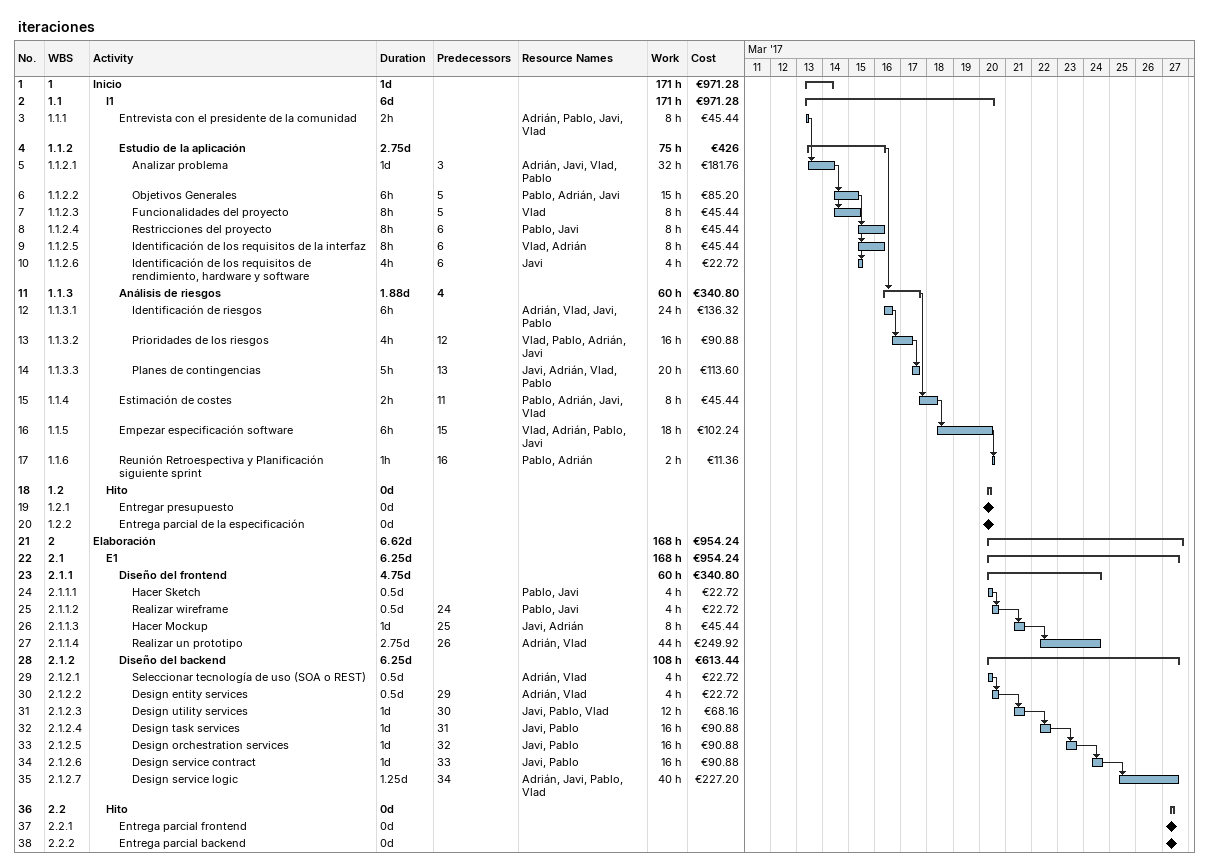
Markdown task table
iteraciones

| ID | WBS | Task | Duration | Start | Finish | Predecessors | Resources | Work (h) | Cost (€) |
|---|---|---|---|---|---|---|---|---|---|
| 1 | 1 | **Inicio** | 1d | 2017-03-13 | 2017-03-14 |  |  | 171 | 971.28 |
| 2 | 1.1 | **I1** | 6d | 2017-03-13 | 2017-03-20 |  |  | 171 | 971.28 |
| 3 | 1.1.1 | Entrevista con el presidente de la comunidad | 2h | 2017-03-13 | 2017-03-13 |  | Adrián, Pablo, Javi, Vlad | 8 | 45.44 |
| 4 | 1.1.2 | **Estudio de la aplicación** | 2.75d | 2017-03-13 | 2017-03-16 |  |  | 75 | 426 |
| 5 | 1.1.2.1 | Analizar problema | 1d | 2017-03-13 | 2017-03-14 | 3 | Adrián, Javi, Vlad, Pablo | 32 | 181.76 |
| 6 | 1.1.2.2 | Objetivos Generales | 6h | 2017-03-14 | 2017-03-15 | 5 | Pablo, Adrián, Javi | 15 | 85.20 |
| 7 | 1.1.2.3 | Funcionalidades del proyecto | 8h | 2017-03-14 | 2017-03-15 | 5 | Vlad | 8 | 45.44 |
| 8 | 1.1.2.4 | Restricciones del proyecto | 8h | 2017-03-15 | 2017-03-16 | 6 | Pablo, Javi | 8 | 45.44 |
| 9 | 1.1.2.5 | Identificación de los requisitos de la interfaz | 8h | 2017-03-15 | 2017-03-16 | 6 | Vlad, Adrián | 8 | 45.44 |
| 10 | 1.1.2.6 | Identificación de los requisitos de rendimiento, hardware y software | 4h | 2017-03-15 | 2017-03-15 | 6 | Javi | 4 | 22.72 |
| 11 | 1.1.3 | **Análisis de riesgos** | 1.88d | 2017-03-16 | 2017-03-17 | 4 |  | 60 | 340.80 |
| 12 | 1.1.3.1 | Identificación de riesgos | 6h | 2017-03-16 | 2017-03-16 |  | Adrián, Vlad, Javi, Pablo | 24 | 136.32 |
| 13 | 1.1.3.2 | Prioridades de los riesgos | 4h | 2017-03-16 | 2017-03-17 | 12 | Vlad, Pablo, Adrián, Javi | 16 | 90.88 |
| 14 | 1.1.3.3 | Planes de contingencias | 5h | 2017-03-17 | 2017-03-17 | 13 | Javi, Adrián, Vlad, Pablo | 20 | 113.60 |
| 15 | 1.1.4 | Estimación de costes | 2h | 2017-03-17 | 2017-03-18 | 11 | Pablo, Adrián, Javi, Vlad | 8 | 45.44 |
| 16 | 1.1.5 | Empezar especificación software | 6h | 2017-03-18 | 2017-03-20 | 15 | Vlad, Adrián, Pablo, Javi | 18 | 102.24 |
| 17 | 1.1.6 | Reunión Retroespectiva y Planificación siguiente sprint | 1h | 2017-03-20 | 2017-03-20 | 16 | Pablo, Adrián | 2 | 11.36 |
| 18 | 1.2 | **Hito** | 0d | 2017-03-20 | 2017-03-20 |  |  |  |  |
| 19 | 1.2.1 | Entregar presupuesto | 0d | 2017-03-20 | 2017-03-20 |  |  |  |  |
| 20 | 1.2.2 | Entrega parcial de la especificación | 0d | 2017-03-20 | 2017-03-20 |  |  |  |  |
| 21 | 2 | **Elaboración** | 6.62d | 2017-03-20 | 2017-03-27 |  |  | 168 | 954.24 |
| 22 | 2.1 | **E1** | 6.25d | 2017-03-20 | 2017-03-27 |  |  | 168 | 954.24 |
| 23 | 2.1.1 | **Diseño del frontend** | 4.75d | 2017-03-20 | 2017-03-24 |  |  | 60 | 340.80 |
| 24 | 2.1.1.1 | Hacer Sketch | 0.5d | 2017-03-20 | 2017-03-20 |  | Pablo, Javi | 4 | 22.72 |
| 25 | 2.1.1.2 | Realizar wireframe | 0.5d | 2017-03-20 | 2017-03-20 | 24 | Pablo, Javi | 4 | 22.72 |
| 26 | 2.1.1.3 | Hacer Mockup | 1d | 2017-03-21 | 2017-03-21 | 25 | Javi, Adrián | 8 | 45.44 |
| 27 | 2.1.1.4 | Realizar un prototipo | 2.75d | 2017-03-22 | 2017-03-24 | 26 | Adrián, Vlad | 44 | 249.92 |
| 28 | 2.1.2 | **Diseño del backend** | 6.25d | 2017-03-20 | 2017-03-27 |  |  | 108 | 613.44 |
| 29 | 2.1.2.1 | Seleccionar tecnología de uso (SOA o REST) | 0.5d | 2017-03-20 | 2017-03-20 |  | Adrián, Vlad | 4 | 22.72 |
| 30 | 2.1.2.2 | Design entity services | 0.5d | 2017-03-20 | 2017-03-20 | 29 | Adrián, Vlad | 4 | 22.72 |
| 31 | 2.1.2.3 | Design utility services | 1d | 2017-03-21 | 2017-03-21 | 30 | Javi, Pablo, Vlad | 12 | 68.16 |
| 32 | 2.1.2.4 | Design task services | 1d | 2017-03-22 | 2017-03-22 | 31 | Javi, Pablo | 16 | 90.88 |
| 33 | 2.1.2.5 | Design orchestration services | 1d | 2017-03-23 | 2017-03-23 | 32 | Javi, Pablo | 16 | 90.88 |
| 34 | 2.1.2.6 | Design service contract | 1d | 2017-03-24 | 2017-03-24 | 33 | Javi, Pablo | 16 | 90.88 |
| 35 | 2.1.2.7 | Design service logic | 1.25d | 2017-03-25 | 2017-03-27 | 34 | Adrián, Javi, Pablo, Vlad | 40 | 227.20 |
| 36 | 2.2 | **Hito** | 0d | 2017-03-27 | 2017-03-27 |  |  |  |  |
| 37 | 2.2.1 | Entrega parcial frontend | 0d | 2017-03-27 | 2017-03-27 |  |  |  |  |
| 38 | 2.2.2 | Entrega parcial backend | 0d | 2017-03-27 | 2017-03-27 |  |  |  |  |
